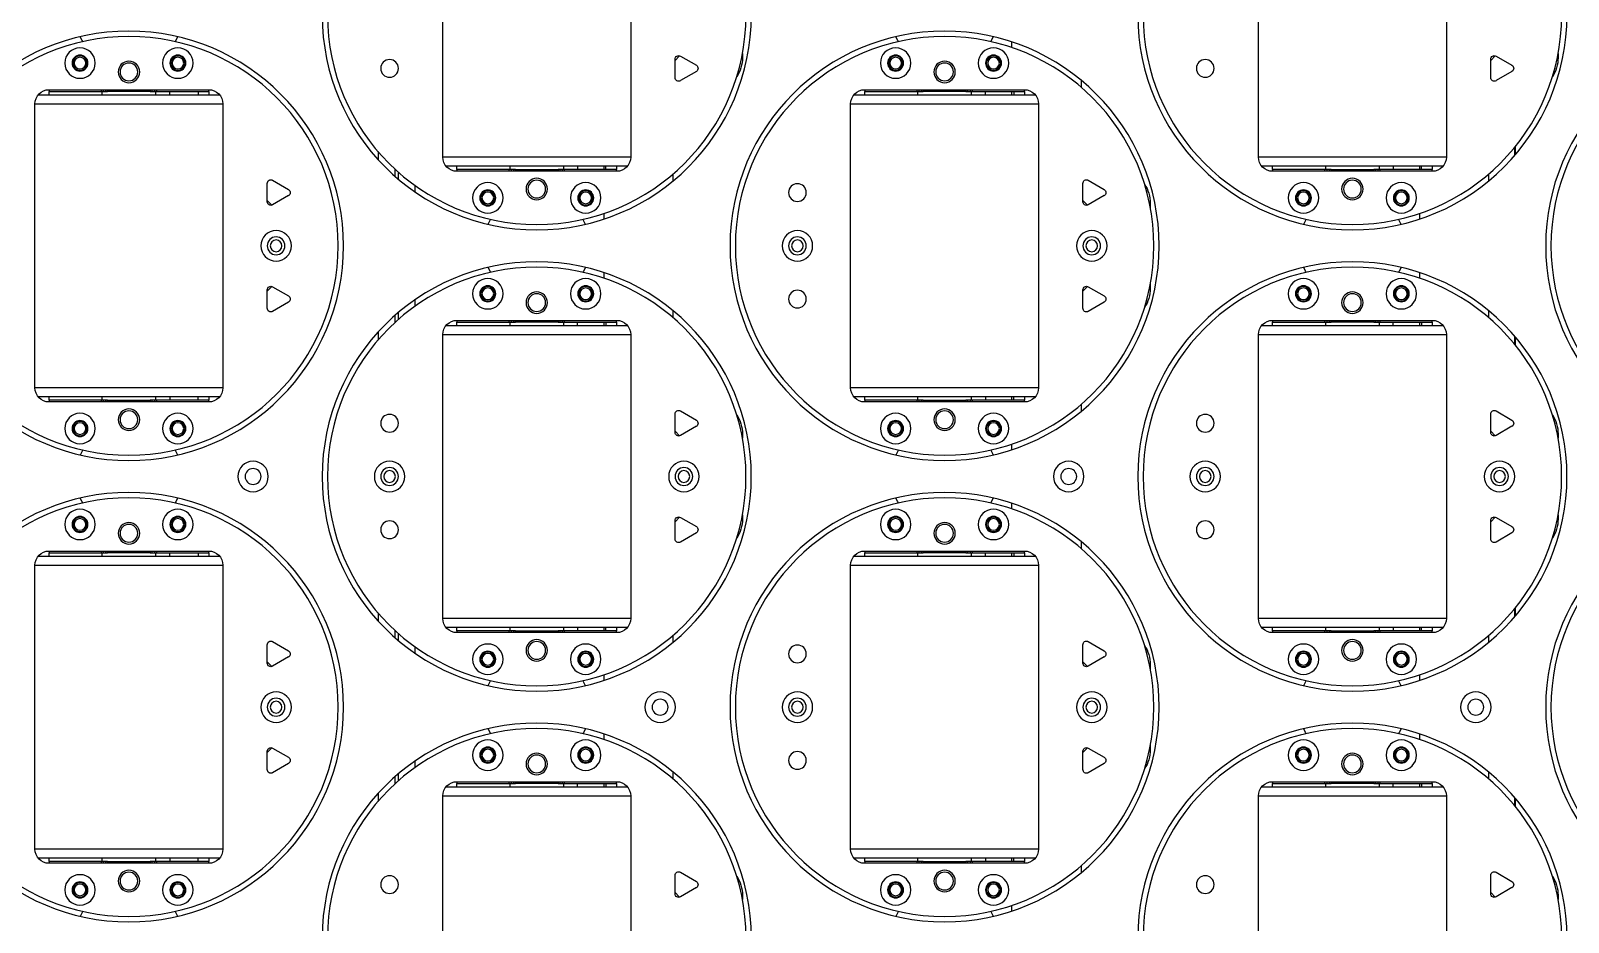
# Model space of a CAD drawing. Header units: millimetres. Extents: x 845401 to 948039, y 511594 to 550263.
# Drawn here: x 927704.9 to 928138.5, y 531686.1 to 531937.3 of the extents above; entities that cross this region are included whole.
import ezdxf

# ---------------------------------------------------------------- set-up
doc = ezdxf.new("R2010")
doc.units = ezdxf.units.MM
doc.layers.add('00', color=7, linetype='Continuous')
doc.layers.add('A-剖-0.10mm.......SECT-L01', color=255, linetype='Continuous', lineweight=18)

# ---------------------------------------------------------------- blocks, each defined once
blk = doc.blocks.new('1260包胶摆轮')
at = {"color": 7, "linetype": 'Continuous', "lineweight": 25}
for p, q in [((4842467.88, 878816.8), (4842467.88, 878736.8)), ((4842520.88, 878736.8), (4842520.88, 878816.8)), ((4842697.88, 878816.8), (4842697.88, 878736.8)), ((4842750.88, 878736.8), (4842750.88, 878816.8)), ((4842628.38, 878769.24), (4842628.38, 878767.66)), ((4842533.38, 878764.05), (4842534.64, 878765.36)), ((4842533.38, 878764.4), (4842533.38, 878759.2)), ((4842539.38, 878762.66), (4842534.88, 878765.26)), ((4842552.38, 878764.8), (4842552.38, 878765.96)), ((4842763.38, 878764.05), (4842764.64, 878765.36)), ((4842763.38, 878764.4), (4842763.38, 878759.2)), ((4842769.38, 878762.66), (4842764.88, 878765.26)), ((4842782.38, 878764.8), (4842782.38, 878765.96)), ((4842534.88, 878758.33), (4842539.38, 878760.93)), ((4842647.88, 878756.51), (4842647.88, 878758.47)), ((4842764.88, 878758.33), (4842769.38, 878760.93)), ((4842353.76, 878754.3), (4842405.01, 878754.3)), ((4842401.88, 878755.8), (4842356.88, 878755.8)), ((4842356.88, 878755.3), (4842356.88, 878755.8)), ((4842371.63, 878755.3), (4842356.88, 878755.3)), ((4842356.88, 878755.3), (4842356.88, 878754.3)), ((4842371.63, 878755.8), (4842371.63, 878755.3)), ((4842372.22, 878755.3), (4842371.63, 878755.3)), ((4842371.88, 878755.3), (4842371.88, 878754.3)), ((4842372.8, 878755.3), (4842372.22, 878755.3)), ((4842373.38, 878755.3), (4842372.8, 878755.3)), ((4842373.38, 878755.8), (4842373.38, 878755.3)), ((4842373.38, 878755.3), (4842385.38, 878755.3)), ((4842385.38, 878755.3), (4842385.38, 878755.8)), ((4842385.97, 878755.3), (4842385.38, 878755.3)), ((4842386.55, 878755.3), (4842385.97, 878755.3)), ((4842387.13, 878755.3), (4842386.55, 878755.3)), ((4842386.88, 878754.3), (4842386.88, 878755.3)), ((4842387.13, 878755.3), (4842387.13, 878755.8)), ((4842401.88, 878755.3), (4842387.13, 878755.3)), ((4842390.88, 878754.3), (4842390.88, 878755.3)), ((4842398.88, 878755.3), (4842398.88, 878754.3)), ((4842401.88, 878755.8), (4842401.88, 878755.3)), ((4842401.88, 878754.3), (4842401.88, 878755.3)), ((4842583.76, 878754.3), (4842635.01, 878754.3)), ((4842631.88, 878755.8), (4842586.88, 878755.8)), ((4842586.88, 878755.3), (4842586.88, 878755.8)), ((4842601.63, 878755.3), (4842586.88, 878755.3)), ((4842586.88, 878755.3), (4842586.88, 878754.3)), ((4842601.63, 878755.8), (4842601.63, 878755.3)), ((4842602.22, 878755.3), (4842601.63, 878755.3)), ((4842601.88, 878755.3), (4842601.88, 878754.3)), ((4842602.8, 878755.3), (4842602.22, 878755.3)), ((4842603.38, 878755.3), (4842602.8, 878755.3)), ((4842603.38, 878755.8), (4842603.38, 878755.3)), ((4842603.38, 878755.3), (4842615.38, 878755.3)), ((4842615.38, 878755.3), (4842615.38, 878755.8)), ((4842615.97, 878755.3), (4842615.38, 878755.3)), ((4842616.55, 878755.3), (4842615.97, 878755.3)), ((4842617.13, 878755.3), (4842616.55, 878755.3)), ((4842616.88, 878754.3), (4842616.88, 878755.3)), ((4842617.13, 878755.3), (4842617.13, 878755.8)), ((4842631.88, 878755.3), (4842617.13, 878755.3)), ((4842620.88, 878754.3), (4842620.88, 878755.3)), ((4842628.38, 878755.3), (4842628.38, 878754.3)), ((4842628.88, 878755.3), (4842628.88, 878754.3)), ((4842631.88, 878755.8), (4842631.88, 878755.3)), ((4842631.88, 878754.3), (4842631.88, 878755.3)), ((4842352.88, 878751.8), (4842352.88, 878671.8)), ((4842405.88, 878671.8), (4842405.88, 878751.8)), ((4842582.88, 878751.8), (4842582.88, 878671.8)), ((4842635.88, 878671.8), (4842635.88, 878751.8)), ((4842770.38, 878739.85), (4842770.38, 878737.5)), ((4842454.38, 878731.41), (4842454.38, 878733.43)), ((4842455.38, 878732.53), (4842455.38, 878730.55)), ((4842520.01, 878734.3), (4842468.76, 878734.3)), ((4842471.88, 878734.3), (4842471.88, 878733.3)), ((4842471.88, 878732.8), (4842471.88, 878733.3)), ((4842471.88, 878733.3), (4842486.63, 878733.3)), ((4842471.88, 878732.8), (4842516.88, 878732.8)), ((4842486.63, 878733.3), (4842486.63, 878732.8)), ((4842486.63, 878733.3), (4842487.22, 878733.3)), ((4842486.88, 878734.3), (4842486.88, 878733.3)), ((4842487.22, 878733.3), (4842487.8, 878733.3)), ((4842487.8, 878733.3), (4842488.38, 878733.3)), ((4842500.38, 878733.3), (4842488.38, 878733.3)), ((4842488.38, 878733.3), (4842488.38, 878732.8)), ((4842500.38, 878732.8), (4842500.38, 878733.3)), ((4842500.38, 878733.3), (4842500.97, 878733.3)), ((4842500.97, 878733.3), (4842501.55, 878733.3)), ((4842501.55, 878733.3), (4842502.13, 878733.3)), ((4842501.88, 878733.3), (4842501.88, 878734.3)), ((4842502.13, 878732.8), (4842502.13, 878733.3)), ((4842502.13, 878733.3), (4842516.88, 878733.3)), ((4842505.88, 878734.3), (4842505.88, 878733.3)), ((4842513.38, 878734.3), (4842513.38, 878733.3)), ((4842513.88, 878733.3), (4842513.88, 878734.3)), ((4842516.88, 878733.3), (4842516.88, 878734.3)), ((4842516.88, 878733.3), (4842516.88, 878732.8)), ((4842532.88, 878732.09), (4842532.88, 878730.13)), ((4842750.01, 878734.3), (4842698.76, 878734.3)), ((4842701.88, 878734.3), (4842701.88, 878733.3)), ((4842701.88, 878733.3), (4842716.63, 878733.3)), ((4842701.88, 878732.8), (4842701.88, 878733.3)), ((4842701.88, 878732.8), (4842746.88, 878732.8)), ((4842716.63, 878733.3), (4842716.63, 878732.8)), ((4842716.63, 878733.3), (4842717.22, 878733.3)), ((4842716.88, 878734.3), (4842716.88, 878733.3)), ((4842717.22, 878733.3), (4842717.8, 878733.3)), ((4842717.8, 878733.3), (4842718.38, 878733.3)), ((4842730.38, 878733.3), (4842718.38, 878733.3)), ((4842718.38, 878733.3), (4842718.38, 878732.8)), ((4842730.38, 878732.8), (4842730.38, 878733.3)), ((4842730.38, 878733.3), (4842730.97, 878733.3)), ((4842730.97, 878733.3), (4842731.55, 878733.3)), ((4842731.55, 878733.3), (4842732.13, 878733.3)), ((4842731.88, 878733.3), (4842731.88, 878734.3)), ((4842732.13, 878732.8), (4842732.13, 878733.3)), ((4842732.13, 878733.3), (4842746.88, 878733.3)), ((4842735.88, 878734.3), (4842735.88, 878733.3)), ((4842743.38, 878734.3), (4842743.38, 878733.3)), ((4842743.88, 878733.3), (4842743.88, 878734.3)), ((4842746.88, 878733.3), (4842746.88, 878734.3)), ((4842746.88, 878733.3), (4842746.88, 878732.8)), ((4842762.88, 878732.09), (4842762.88, 878730.13)), ((4842418.38, 878729.4), (4842418.38, 878724.2)), ((4842424.38, 878727.66), (4842419.88, 878730.26)), ((4842648.38, 878729.4), (4842648.38, 878724.2)), ((4842654.38, 878727.66), (4842649.88, 878730.26)), ((4842419.64, 878723.23), (4842418.38, 878724.54)), ((4842419.88, 878723.33), (4842424.38, 878725.93)), ((4842649.64, 878723.23), (4842648.38, 878724.54)), ((4842649.88, 878723.33), (4842654.38, 878725.93)), ((4842667.38, 878722.63), (4842667.38, 878723.8)), ((4842513.38, 878720.94), (4842513.38, 878719.36)), ((4842743.38, 878720.94), (4842743.38, 878719.36)), ((4842513.38, 878704.24), (4842513.38, 878702.66)), ((4842743.38, 878704.24), (4842743.38, 878702.66)), ((4842418.38, 878699.05), (4842419.64, 878700.36)), ((4842418.38, 878699.4), (4842418.38, 878694.2)), ((4842424.38, 878697.66), (4842419.88, 878700.26)), ((4842648.38, 878699.05), (4842649.64, 878700.36)), ((4842648.38, 878699.4), (4842648.38, 878694.2)), ((4842654.38, 878697.66), (4842649.88, 878700.26)), ((4842667.38, 878699.8), (4842667.38, 878700.96)), ((4842419.88, 878693.33), (4842424.38, 878695.93)), ((4842455.38, 878693.05), (4842455.38, 878691.07)), ((4842532.88, 878693.47), (4842532.88, 878691.51)), ((4842649.88, 878693.33), (4842654.38, 878695.93)), ((4842762.88, 878693.47), (4842762.88, 878691.51)), ((4842454.38, 878690.17), (4842454.38, 878692.19)), ((4842468.76, 878689.3), (4842520.01, 878689.3)), ((4842516.88, 878690.8), (4842471.88, 878690.8)), ((4842471.88, 878690.3), (4842471.88, 878690.8)), ((4842486.63, 878690.3), (4842471.88, 878690.3)), ((4842471.88, 878690.3), (4842471.88, 878689.3)), ((4842486.63, 878690.8), (4842486.63, 878690.3)), ((4842487.22, 878690.3), (4842486.63, 878690.3)), ((4842486.88, 878690.3), (4842486.88, 878689.3)), ((4842487.8, 878690.3), (4842487.22, 878690.3)), ((4842488.38, 878690.3), (4842487.8, 878690.3)), ((4842488.38, 878690.8), (4842488.38, 878690.3)), ((4842488.38, 878690.3), (4842500.38, 878690.3)), ((4842500.38, 878690.3), (4842500.38, 878690.8)), ((4842500.97, 878690.3), (4842500.38, 878690.3)), ((4842501.55, 878690.3), (4842500.97, 878690.3)), ((4842502.13, 878690.3), (4842501.55, 878690.3)), ((4842501.88, 878689.3), (4842501.88, 878690.3)), ((4842502.13, 878690.3), (4842502.13, 878690.8)), ((4842516.88, 878690.3), (4842502.13, 878690.3)), ((4842505.88, 878689.3), (4842505.88, 878690.3)), ((4842513.38, 878690.3), (4842513.38, 878689.3)), ((4842513.88, 878690.3), (4842513.88, 878689.3)), ((4842516.88, 878690.8), (4842516.88, 878690.3)), ((4842516.88, 878689.3), (4842516.88, 878690.3)), ((4842698.76, 878689.3), (4842750.01, 878689.3)), ((4842746.88, 878690.8), (4842701.88, 878690.8)), ((4842701.88, 878690.3), (4842701.88, 878690.8)), ((4842716.63, 878690.3), (4842701.88, 878690.3)), ((4842701.88, 878690.3), (4842701.88, 878689.3)), ((4842716.63, 878690.8), (4842716.63, 878690.3)), ((4842717.22, 878690.3), (4842716.63, 878690.3)), ((4842716.88, 878690.3), (4842716.88, 878689.3)), ((4842717.8, 878690.3), (4842717.22, 878690.3)), ((4842718.38, 878690.3), (4842717.8, 878690.3)), ((4842718.38, 878690.8), (4842718.38, 878690.3)), ((4842718.38, 878690.3), (4842730.38, 878690.3)), ((4842730.38, 878690.3), (4842730.38, 878690.8)), ((4842730.97, 878690.3), (4842730.38, 878690.3)), ((4842731.55, 878690.3), (4842730.97, 878690.3)), ((4842732.13, 878690.3), (4842731.55, 878690.3)), ((4842731.88, 878689.3), (4842731.88, 878690.3)), ((4842732.13, 878690.3), (4842732.13, 878690.8)), ((4842746.88, 878690.3), (4842732.13, 878690.3)), ((4842735.88, 878689.3), (4842735.88, 878690.3)), ((4842743.38, 878690.3), (4842743.38, 878689.3)), ((4842743.88, 878690.3), (4842743.88, 878689.3)), ((4842746.88, 878690.8), (4842746.88, 878690.3)), ((4842746.88, 878689.3), (4842746.88, 878690.3)), ((4842467.88, 878686.8), (4842467.88, 878606.8)), ((4842520.88, 878606.8), (4842520.88, 878686.8)), ((4842697.88, 878686.8), (4842697.88, 878606.8)), ((4842750.88, 878606.8), (4842750.88, 878686.8)), ((4842770.38, 878686.1), (4842770.38, 878683.74)), ((4842405.01, 878669.3), (4842353.76, 878669.3)), ((4842356.88, 878669.3), (4842356.88, 878668.3)), ((4842356.88, 878668.3), (4842371.63, 878668.3)), ((4842356.88, 878667.8), (4842356.88, 878668.3)), ((4842356.88, 878667.8), (4842401.88, 878667.8)), ((4842371.63, 878668.3), (4842371.63, 878667.8)), ((4842371.63, 878668.3), (4842372.22, 878668.3)), ((4842371.88, 878669.3), (4842371.88, 878668.3)), ((4842372.22, 878668.3), (4842372.8, 878668.3)), ((4842372.8, 878668.3), (4842373.38, 878668.3)), ((4842385.38, 878668.3), (4842373.38, 878668.3)), ((4842373.38, 878668.3), (4842373.38, 878667.8)), ((4842385.38, 878667.8), (4842385.38, 878668.3)), ((4842385.38, 878668.3), (4842385.97, 878668.3)), ((4842385.97, 878668.3), (4842386.55, 878668.3)), ((4842386.55, 878668.3), (4842387.13, 878668.3)), ((4842386.88, 878668.3), (4842386.88, 878669.3)), ((4842387.13, 878668.3), (4842401.88, 878668.3)), ((4842387.13, 878667.8), (4842387.13, 878668.3)), ((4842390.88, 878669.3), (4842390.88, 878668.3)), ((4842398.88, 878668.3), (4842398.88, 878669.3)), ((4842401.88, 878668.3), (4842401.88, 878669.3)), ((4842401.88, 878668.3), (4842401.88, 878667.8)), ((4842635.01, 878669.3), (4842583.76, 878669.3)), ((4842586.88, 878669.3), (4842586.88, 878668.3)), ((4842586.88, 878668.3), (4842601.63, 878668.3)), ((4842586.88, 878667.8), (4842586.88, 878668.3)), ((4842586.88, 878667.8), (4842631.88, 878667.8)), ((4842601.63, 878668.3), (4842601.63, 878667.8)), ((4842601.63, 878668.3), (4842602.22, 878668.3)), ((4842601.88, 878669.3), (4842601.88, 878668.3)), ((4842602.22, 878668.3), (4842602.8, 878668.3)), ((4842602.8, 878668.3), (4842603.38, 878668.3)), ((4842615.38, 878668.3), (4842603.38, 878668.3)), ((4842603.38, 878668.3), (4842603.38, 878667.8)), ((4842615.38, 878667.8), (4842615.38, 878668.3)), ((4842615.38, 878668.3), (4842615.97, 878668.3)), ((4842615.97, 878668.3), (4842616.55, 878668.3)), ((4842616.55, 878668.3), (4842617.13, 878668.3)), ((4842616.88, 878668.3), (4842616.88, 878669.3)), ((4842617.13, 878668.3), (4842631.88, 878668.3)), ((4842617.13, 878667.8), (4842617.13, 878668.3)), ((4842620.88, 878669.3), (4842620.88, 878668.3)), ((4842628.38, 878669.3), (4842628.38, 878668.3)), ((4842628.88, 878668.3), (4842628.88, 878669.3)), ((4842631.88, 878668.3), (4842631.88, 878669.3)), ((4842631.88, 878668.3), (4842631.88, 878667.8)), ((4842647.88, 878665.13), (4842647.88, 878667.09)), ((4842533.38, 878664.4), (4842533.38, 878659.2)), ((4842539.38, 878662.66), (4842534.88, 878665.26)), ((4842763.38, 878664.4), (4842763.38, 878659.2)), ((4842769.38, 878662.66), (4842764.88, 878665.26)), ((4842534.64, 878658.23), (4842533.38, 878659.54)), ((4842534.88, 878658.33), (4842539.38, 878660.93)), ((4842552.38, 878657.63), (4842552.38, 878658.8)), ((4842764.64, 878658.23), (4842763.38, 878659.54)), ((4842764.88, 878658.33), (4842769.38, 878660.93)), ((4842782.38, 878657.63), (4842782.38, 878658.8)), ((4842628.38, 878655.94), (4842628.38, 878654.36)), ((4842628.38, 878639.24), (4842628.38, 878637.66)), ((4842533.38, 878634.05), (4842534.64, 878635.36)), ((4842533.38, 878634.4), (4842533.38, 878629.2)), ((4842539.38, 878632.66), (4842534.88, 878635.26)), ((4842552.38, 878634.8), (4842552.38, 878635.96)), ((4842763.38, 878634.05), (4842764.64, 878635.36)), ((4842763.38, 878634.4), (4842763.38, 878629.2)), ((4842769.38, 878632.66), (4842764.88, 878635.26)), ((4842782.38, 878634.8), (4842782.38, 878635.96)), ((4842534.88, 878628.33), (4842539.38, 878630.93)), ((4842647.88, 878626.51), (4842647.88, 878628.47)), ((4842764.88, 878628.33), (4842769.38, 878630.93)), ((4842353.76, 878624.3), (4842405.01, 878624.3)), ((4842401.88, 878625.8), (4842356.88, 878625.8)), ((4842356.88, 878625.3), (4842356.88, 878625.8)), ((4842371.63, 878625.3), (4842356.88, 878625.3)), ((4842356.88, 878625.3), (4842356.88, 878624.3)), ((4842371.63, 878625.8), (4842371.63, 878625.3)), ((4842372.22, 878625.3), (4842371.63, 878625.3)), ((4842371.88, 878625.3), (4842371.88, 878624.3)), ((4842372.8, 878625.3), (4842372.22, 878625.3)), ((4842373.38, 878625.3), (4842372.8, 878625.3)), ((4842373.38, 878625.8), (4842373.38, 878625.3)), ((4842373.38, 878625.3), (4842385.38, 878625.3)), ((4842385.38, 878625.3), (4842385.38, 878625.8)), ((4842385.97, 878625.3), (4842385.38, 878625.3)), ((4842386.55, 878625.3), (4842385.97, 878625.3)), ((4842387.13, 878625.3), (4842386.55, 878625.3)), ((4842386.88, 878624.3), (4842386.88, 878625.3)), ((4842387.13, 878625.3), (4842387.13, 878625.8)), ((4842401.88, 878625.3), (4842387.13, 878625.3)), ((4842390.88, 878624.3), (4842390.88, 878625.3)), ((4842398.88, 878625.3), (4842398.88, 878624.3)), ((4842401.88, 878625.8), (4842401.88, 878625.3)), ((4842401.88, 878624.3), (4842401.88, 878625.3)), ((4842583.76, 878624.3), (4842635.01, 878624.3)), ((4842631.88, 878625.8), (4842586.88, 878625.8)), ((4842586.88, 878625.3), (4842586.88, 878625.8)), ((4842601.63, 878625.3), (4842586.88, 878625.3)), ((4842586.88, 878625.3), (4842586.88, 878624.3)), ((4842601.63, 878625.8), (4842601.63, 878625.3)), ((4842602.22, 878625.3), (4842601.63, 878625.3)), ((4842601.88, 878625.3), (4842601.88, 878624.3)), ((4842602.8, 878625.3), (4842602.22, 878625.3)), ((4842603.38, 878625.3), (4842602.8, 878625.3)), ((4842603.38, 878625.8), (4842603.38, 878625.3)), ((4842603.38, 878625.3), (4842615.38, 878625.3)), ((4842615.38, 878625.3), (4842615.38, 878625.8)), ((4842615.97, 878625.3), (4842615.38, 878625.3)), ((4842616.55, 878625.3), (4842615.97, 878625.3)), ((4842617.13, 878625.3), (4842616.55, 878625.3)), ((4842616.88, 878624.3), (4842616.88, 878625.3)), ((4842617.13, 878625.3), (4842617.13, 878625.8)), ((4842631.88, 878625.3), (4842617.13, 878625.3)), ((4842620.88, 878624.3), (4842620.88, 878625.3)), ((4842628.38, 878625.3), (4842628.38, 878624.3)), ((4842628.88, 878625.3), (4842628.88, 878624.3)), ((4842631.88, 878625.8), (4842631.88, 878625.3)), ((4842631.88, 878624.3), (4842631.88, 878625.3)), ((4842352.88, 878621.8), (4842352.88, 878541.8)), ((4842405.88, 878541.8), (4842405.88, 878621.8)), ((4842582.88, 878621.8), (4842582.88, 878541.8)), ((4842635.88, 878541.8), (4842635.88, 878621.8)), ((4842770.38, 878609.85), (4842770.38, 878607.5)), ((4842454.38, 878601.41), (4842454.38, 878603.43)), ((4842455.38, 878602.53), (4842455.38, 878600.55)), ((4842520.01, 878604.3), (4842468.76, 878604.3)), ((4842471.88, 878604.3), (4842471.88, 878603.3)), ((4842471.88, 878603.3), (4842486.63, 878603.3)), ((4842471.88, 878602.8), (4842471.88, 878603.3)), ((4842471.88, 878602.8), (4842516.88, 878602.8)), ((4842486.63, 878603.3), (4842486.63, 878602.8)), ((4842486.63, 878603.3), (4842487.22, 878603.3)), ((4842486.88, 878604.3), (4842486.88, 878603.3)), ((4842487.22, 878603.3), (4842487.8, 878603.3)), ((4842487.8, 878603.3), (4842488.38, 878603.3)), ((4842500.38, 878603.3), (4842488.38, 878603.3)), ((4842488.38, 878603.3), (4842488.38, 878602.8)), ((4842500.38, 878602.8), (4842500.38, 878603.3)), ((4842500.38, 878603.3), (4842500.97, 878603.3)), ((4842500.97, 878603.3), (4842501.55, 878603.3)), ((4842501.55, 878603.3), (4842502.13, 878603.3)), ((4842501.88, 878603.3), (4842501.88, 878604.3)), ((4842502.13, 878603.3), (4842516.88, 878603.3)), ((4842502.13, 878602.8), (4842502.13, 878603.3)), ((4842505.88, 878604.3), (4842505.88, 878603.3)), ((4842513.38, 878604.3), (4842513.38, 878603.3)), ((4842513.88, 878603.3), (4842513.88, 878604.3)), ((4842516.88, 878603.3), (4842516.88, 878604.3)), ((4842516.88, 878603.3), (4842516.88, 878602.8)), ((4842532.88, 878602.09), (4842532.88, 878600.13)), ((4842750.01, 878604.3), (4842698.76, 878604.3)), ((4842701.88, 878604.3), (4842701.88, 878603.3)), ((4842701.88, 878602.8), (4842701.88, 878603.3)), ((4842701.88, 878603.3), (4842716.63, 878603.3)), ((4842701.88, 878602.8), (4842746.88, 878602.8)), ((4842716.63, 878603.3), (4842716.63, 878602.8)), ((4842716.63, 878603.3), (4842717.22, 878603.3)), ((4842716.88, 878604.3), (4842716.88, 878603.3)), ((4842717.22, 878603.3), (4842717.8, 878603.3)), ((4842717.8, 878603.3), (4842718.38, 878603.3)), ((4842730.38, 878603.3), (4842718.38, 878603.3)), ((4842718.38, 878603.3), (4842718.38, 878602.8)), ((4842730.38, 878602.8), (4842730.38, 878603.3)), ((4842730.38, 878603.3), (4842730.97, 878603.3)), ((4842730.97, 878603.3), (4842731.55, 878603.3)), ((4842731.55, 878603.3), (4842732.13, 878603.3)), ((4842731.88, 878603.3), (4842731.88, 878604.3)), ((4842732.13, 878602.8), (4842732.13, 878603.3)), ((4842732.13, 878603.3), (4842746.88, 878603.3)), ((4842735.88, 878604.3), (4842735.88, 878603.3)), ((4842743.38, 878604.3), (4842743.38, 878603.3)), ((4842743.88, 878603.3), (4842743.88, 878604.3)), ((4842746.88, 878603.3), (4842746.88, 878604.3)), ((4842746.88, 878603.3), (4842746.88, 878602.8)), ((4842762.88, 878602.09), (4842762.88, 878600.13)), ((4842418.38, 878599.4), (4842418.38, 878594.2)), ((4842424.38, 878597.66), (4842419.88, 878600.26)), ((4842648.38, 878599.4), (4842648.38, 878594.2)), ((4842654.38, 878597.66), (4842649.88, 878600.26)), ((4842419.64, 878593.23), (4842418.38, 878594.54)), ((4842419.88, 878593.33), (4842424.38, 878595.93)), ((4842649.64, 878593.23), (4842648.38, 878594.54)), ((4842649.88, 878593.33), (4842654.38, 878595.93)), ((4842667.38, 878592.63), (4842667.38, 878593.8)), ((4842513.38, 878590.94), (4842513.38, 878589.36)), ((4842743.38, 878590.94), (4842743.38, 878589.36)), ((4842513.38, 878574.24), (4842513.38, 878572.66)), ((4842743.38, 878574.24), (4842743.38, 878572.66)), ((4842418.38, 878569.05), (4842419.64, 878570.36)), ((4842418.38, 878569.4), (4842418.38, 878564.2)), ((4842424.38, 878567.66), (4842419.88, 878570.26)), ((4842648.38, 878569.05), (4842649.64, 878570.36)), ((4842648.38, 878569.4), (4842648.38, 878564.2)), ((4842654.38, 878567.66), (4842649.88, 878570.26)), ((4842667.38, 878569.8), (4842667.38, 878570.96)), ((4842419.88, 878563.33), (4842424.38, 878565.93)), ((4842455.38, 878563.05), (4842455.38, 878561.07)), ((4842532.88, 878563.47), (4842532.88, 878561.51)), ((4842649.88, 878563.33), (4842654.38, 878565.93)), ((4842762.88, 878563.47), (4842762.88, 878561.51)), ((4842454.38, 878560.17), (4842454.38, 878562.19)), ((4842468.76, 878559.3), (4842520.01, 878559.3)), ((4842516.88, 878560.8), (4842471.88, 878560.8)), ((4842471.88, 878560.3), (4842471.88, 878560.8)), ((4842486.63, 878560.3), (4842471.88, 878560.3)), ((4842471.88, 878560.3), (4842471.88, 878559.3)), ((4842486.63, 878560.8), (4842486.63, 878560.3)), ((4842487.22, 878560.3), (4842486.63, 878560.3)), ((4842486.88, 878560.3), (4842486.88, 878559.3)), ((4842487.8, 878560.3), (4842487.22, 878560.3)), ((4842488.38, 878560.3), (4842487.8, 878560.3)), ((4842488.38, 878560.8), (4842488.38, 878560.3)), ((4842488.38, 878560.3), (4842500.38, 878560.3)), ((4842500.38, 878560.3), (4842500.38, 878560.8)), ((4842500.97, 878560.3), (4842500.38, 878560.3)), ((4842501.55, 878560.3), (4842500.97, 878560.3)), ((4842502.13, 878560.3), (4842501.55, 878560.3)), ((4842501.88, 878559.3), (4842501.88, 878560.3)), ((4842502.13, 878560.3), (4842502.13, 878560.8)), ((4842516.88, 878560.3), (4842502.13, 878560.3)), ((4842505.88, 878559.3), (4842505.88, 878560.3)), ((4842513.38, 878560.3), (4842513.38, 878559.3)), ((4842513.88, 878560.3), (4842513.88, 878559.3)), ((4842516.88, 878560.8), (4842516.88, 878560.3)), ((4842516.88, 878559.3), (4842516.88, 878560.3)), ((4842698.76, 878559.3), (4842750.01, 878559.3)), ((4842746.88, 878560.8), (4842701.88, 878560.8)), ((4842701.88, 878560.3), (4842701.88, 878560.8)), ((4842716.63, 878560.3), (4842701.88, 878560.3)), ((4842701.88, 878560.3), (4842701.88, 878559.3)), ((4842716.63, 878560.8), (4842716.63, 878560.3)), ((4842717.22, 878560.3), (4842716.63, 878560.3)), ((4842716.88, 878560.3), (4842716.88, 878559.3)), ((4842717.8, 878560.3), (4842717.22, 878560.3)), ((4842718.38, 878560.3), (4842717.8, 878560.3)), ((4842718.38, 878560.8), (4842718.38, 878560.3)), ((4842718.38, 878560.3), (4842730.38, 878560.3)), ((4842730.38, 878560.3), (4842730.38, 878560.8)), ((4842730.97, 878560.3), (4842730.38, 878560.3)), ((4842731.55, 878560.3), (4842730.97, 878560.3)), ((4842732.13, 878560.3), (4842731.55, 878560.3)), ((4842731.88, 878559.3), (4842731.88, 878560.3)), ((4842732.13, 878560.3), (4842732.13, 878560.8)), ((4842746.88, 878560.3), (4842732.13, 878560.3)), ((4842735.88, 878559.3), (4842735.88, 878560.3)), ((4842743.38, 878560.3), (4842743.38, 878559.3)), ((4842743.88, 878560.3), (4842743.88, 878559.3)), ((4842746.88, 878560.8), (4842746.88, 878560.3)), ((4842746.88, 878559.3), (4842746.88, 878560.3)), ((4842467.88, 878556.8), (4842467.88, 878476.8)), ((4842520.88, 878476.8), (4842520.88, 878556.8)), ((4842697.88, 878556.8), (4842697.88, 878476.8)), ((4842750.88, 878476.8), (4842750.88, 878556.8)), ((4842770.38, 878556.1), (4842770.38, 878553.74)), ((4842405.01, 878539.3), (4842353.76, 878539.3)), ((4842356.88, 878539.3), (4842356.88, 878538.3)), ((4842356.88, 878538.3), (4842371.63, 878538.3)), ((4842356.88, 878537.8), (4842356.88, 878538.3)), ((4842356.88, 878537.8), (4842401.88, 878537.8)), ((4842371.63, 878538.3), (4842371.63, 878537.8)), ((4842371.63, 878538.3), (4842372.22, 878538.3)), ((4842371.88, 878539.3), (4842371.88, 878538.3)), ((4842372.22, 878538.3), (4842372.8, 878538.3)), ((4842372.8, 878538.3), (4842373.38, 878538.3)), ((4842385.38, 878538.3), (4842373.38, 878538.3)), ((4842373.38, 878538.3), (4842373.38, 878537.8)), ((4842385.38, 878537.8), (4842385.38, 878538.3)), ((4842385.38, 878538.3), (4842385.97, 878538.3)), ((4842385.97, 878538.3), (4842386.55, 878538.3)), ((4842386.55, 878538.3), (4842387.13, 878538.3)), ((4842386.88, 878538.3), (4842386.88, 878539.3)), ((4842387.13, 878538.3), (4842401.88, 878538.3)), ((4842387.13, 878537.8), (4842387.13, 878538.3)), ((4842390.88, 878539.3), (4842390.88, 878538.3)), ((4842398.88, 878538.3), (4842398.88, 878539.3)), ((4842401.88, 878538.3), (4842401.88, 878539.3)), ((4842401.88, 878538.3), (4842401.88, 878537.8)), ((4842635.01, 878539.3), (4842583.76, 878539.3)), ((4842586.88, 878539.3), (4842586.88, 878538.3)), ((4842586.88, 878537.8), (4842586.88, 878538.3)), ((4842586.88, 878538.3), (4842601.63, 878538.3)), ((4842586.88, 878537.8), (4842631.88, 878537.8)), ((4842601.63, 878538.3), (4842601.63, 878537.8)), ((4842601.63, 878538.3), (4842602.22, 878538.3)), ((4842601.88, 878539.3), (4842601.88, 878538.3)), ((4842602.22, 878538.3), (4842602.8, 878538.3)), ((4842602.8, 878538.3), (4842603.38, 878538.3)), ((4842615.38, 878538.3), (4842603.38, 878538.3)), ((4842603.38, 878538.3), (4842603.38, 878537.8)), ((4842615.38, 878537.8), (4842615.38, 878538.3)), ((4842615.38, 878538.3), (4842615.97, 878538.3)), ((4842615.97, 878538.3), (4842616.55, 878538.3)), ((4842616.55, 878538.3), (4842617.13, 878538.3)), ((4842616.88, 878538.3), (4842616.88, 878539.3)), ((4842617.13, 878537.8), (4842617.13, 878538.3)), ((4842617.13, 878538.3), (4842631.88, 878538.3)), ((4842620.88, 878539.3), (4842620.88, 878538.3)), ((4842628.38, 878539.3), (4842628.38, 878538.3)), ((4842628.88, 878538.3), (4842628.88, 878539.3)), ((4842631.88, 878538.3), (4842631.88, 878539.3)), ((4842631.88, 878538.3), (4842631.88, 878537.8)), ((4842647.88, 878535.13), (4842647.88, 878537.09)), ((4842533.38, 878534.4), (4842533.38, 878529.2)), ((4842539.38, 878532.66), (4842534.88, 878535.26)), ((4842763.38, 878534.4), (4842763.38, 878529.2)), ((4842769.38, 878532.66), (4842764.88, 878535.26)), ((4842534.64, 878528.23), (4842533.38, 878529.54)), ((4842534.88, 878528.33), (4842539.38, 878530.93)), ((4842552.38, 878527.63), (4842552.38, 878528.8)), ((4842764.64, 878528.23), (4842763.38, 878529.54)), ((4842764.88, 878528.33), (4842769.38, 878530.93)), ((4842782.38, 878527.63), (4842782.38, 878528.8)), ((4842628.38, 878525.94), (4842628.38, 878524.36))]:
    blk.add_line(p, q, dxfattribs=at)
at = {"color": 8, "linetype": 'Continuous', "lineweight": 25}
for p, q in [((4842372.22, 878755.8), (4842372.22, 878755.3)), ((4842372.8, 878755.3), (4842372.8, 878755.8)), ((4842385.97, 878755.8), (4842385.97, 878755.3)), ((4842386.55, 878755.3), (4842386.55, 878755.8)), ((4842602.22, 878755.8), (4842602.22, 878755.3)), ((4842602.8, 878755.3), (4842602.8, 878755.8)), ((4842615.97, 878755.8), (4842615.97, 878755.3)), ((4842616.55, 878755.3), (4842616.55, 878755.8)), ((4842405.88, 878751.8), (4842352.88, 878751.8)), ((4842635.88, 878751.8), (4842582.88, 878751.8)), ((4842449.64, 878736.07), (4842449.64, 878738.34)), ((4842467.88, 878736.8), (4842520.88, 878736.8)), ((4842697.88, 878736.8), (4842750.88, 878736.8)), ((4842770.15, 878739.56), (4842770.15, 878737.23)), ((4842487.22, 878733.3), (4842487.22, 878732.8)), ((4842487.8, 878732.8), (4842487.8, 878733.3)), ((4842500.97, 878733.3), (4842500.97, 878732.8)), ((4842501.55, 878732.8), (4842501.55, 878733.3)), ((4842717.22, 878733.3), (4842717.22, 878732.8)), ((4842717.8, 878732.8), (4842717.8, 878733.3)), ((4842730.97, 878733.3), (4842730.97, 878732.8)), ((4842731.55, 878732.8), (4842731.55, 878733.3)), ((4842460.12, 878728.77), (4842460.12, 878726.94)), ((4842460.12, 878696.66), (4842460.12, 878694.83)), ((4842487.22, 878690.8), (4842487.22, 878690.3)), ((4842487.8, 878690.3), (4842487.8, 878690.8)), ((4842500.97, 878690.8), (4842500.97, 878690.3)), ((4842501.55, 878690.3), (4842501.55, 878690.8)), ((4842717.22, 878690.8), (4842717.22, 878690.3)), ((4842717.8, 878690.3), (4842717.8, 878690.8)), ((4842730.97, 878690.8), (4842730.97, 878690.3)), ((4842731.55, 878690.3), (4842731.55, 878690.8)), ((4842449.64, 878685.26), (4842449.64, 878687.52)), ((4842520.88, 878686.8), (4842467.88, 878686.8)), ((4842750.88, 878686.8), (4842697.88, 878686.8)), ((4842770.15, 878686.37), (4842770.15, 878684.03)), ((4842352.88, 878671.8), (4842405.88, 878671.8)), ((4842582.88, 878671.8), (4842635.88, 878671.8)), ((4842372.22, 878668.3), (4842372.22, 878667.8)), ((4842372.8, 878667.8), (4842372.8, 878668.3)), ((4842385.97, 878668.3), (4842385.97, 878667.8)), ((4842386.55, 878667.8), (4842386.55, 878668.3)), ((4842602.22, 878668.3), (4842602.22, 878667.8)), ((4842602.8, 878667.8), (4842602.8, 878668.3)), ((4842615.97, 878668.3), (4842615.97, 878667.8)), ((4842616.55, 878667.8), (4842616.55, 878668.3)), ((4842372.22, 878625.8), (4842372.22, 878625.3)), ((4842372.8, 878625.3), (4842372.8, 878625.8)), ((4842385.97, 878625.8), (4842385.97, 878625.3)), ((4842386.55, 878625.3), (4842386.55, 878625.8)), ((4842602.22, 878625.8), (4842602.22, 878625.3)), ((4842602.8, 878625.3), (4842602.8, 878625.8)), ((4842615.97, 878625.8), (4842615.97, 878625.3)), ((4842616.55, 878625.3), (4842616.55, 878625.8)), ((4842405.88, 878621.8), (4842352.88, 878621.8)), ((4842635.88, 878621.8), (4842582.88, 878621.8)), ((4842449.64, 878606.07), (4842449.64, 878608.34)), ((4842467.88, 878606.8), (4842520.88, 878606.8)), ((4842697.88, 878606.8), (4842750.88, 878606.8)), ((4842770.15, 878609.56), (4842770.15, 878607.23)), ((4842487.22, 878603.3), (4842487.22, 878602.8)), ((4842487.8, 878602.8), (4842487.8, 878603.3)), ((4842500.97, 878603.3), (4842500.97, 878602.8)), ((4842501.55, 878602.8), (4842501.55, 878603.3)), ((4842717.22, 878603.3), (4842717.22, 878602.8)), ((4842717.8, 878602.8), (4842717.8, 878603.3)), ((4842730.97, 878603.3), (4842730.97, 878602.8)), ((4842731.55, 878602.8), (4842731.55, 878603.3)), ((4842460.12, 878598.77), (4842460.12, 878596.94)), ((4842460.12, 878566.66), (4842460.12, 878564.83)), ((4842487.22, 878560.8), (4842487.22, 878560.3)), ((4842487.8, 878560.3), (4842487.8, 878560.8)), ((4842500.97, 878560.8), (4842500.97, 878560.3)), ((4842501.55, 878560.3), (4842501.55, 878560.8)), ((4842717.22, 878560.8), (4842717.22, 878560.3)), ((4842717.8, 878560.3), (4842717.8, 878560.8)), ((4842730.97, 878560.8), (4842730.97, 878560.3)), ((4842731.55, 878560.3), (4842731.55, 878560.8)), ((4842449.64, 878555.26), (4842449.64, 878557.52)), ((4842520.88, 878556.8), (4842467.88, 878556.8)), ((4842750.88, 878556.8), (4842697.88, 878556.8)), ((4842770.15, 878556.37), (4842770.15, 878554.03)), ((4842352.88, 878541.8), (4842405.88, 878541.8)), ((4842582.88, 878541.8), (4842635.88, 878541.8)), ((4842372.22, 878538.3), (4842372.22, 878537.8)), ((4842372.8, 878537.8), (4842372.8, 878538.3)), ((4842385.97, 878538.3), (4842385.97, 878537.8)), ((4842386.55, 878537.8), (4842386.55, 878538.3)), ((4842602.22, 878538.3), (4842602.22, 878537.8)), ((4842602.8, 878537.8), (4842602.8, 878538.3)), ((4842615.97, 878538.3), (4842615.97, 878537.8)), ((4842616.55, 878537.8), (4842616.55, 878538.3))]:
    blk.add_line(p, q, dxfattribs=at)
at = {"color": 7, "linetype": 'Continuous', "lineweight": 25, "flags": 128}
for points in [[(4842365.67, 878770.72), (4842365.69, 878770.66), (4842366.36, 878769.34)], [(4842392.4, 878769.34), (4842393.07, 878770.66), (4842393.1, 878770.72)], [(4842595.67, 878770.72), (4842595.69, 878770.66), (4842596.36, 878769.34)], [(4842622.4, 878769.34), (4842623.07, 878770.66), (4842623.1, 878770.72)], [(4842481.36, 878719.25), (4842481.2, 878718.96), (4842480.67, 878717.87)], [(4842508.1, 878717.87), (4842507.56, 878718.96), (4842507.4, 878719.25)], [(4842711.36, 878719.25), (4842711.2, 878718.96), (4842710.67, 878717.87)], [(4842738.1, 878717.87), (4842737.56, 878718.96), (4842737.4, 878719.25)], [(4842480.67, 878705.72), (4842480.69, 878705.66), (4842481.36, 878704.34)], [(4842507.4, 878704.34), (4842508.07, 878705.66), (4842508.1, 878705.72)], [(4842710.67, 878705.72), (4842710.69, 878705.66), (4842711.36, 878704.34)], [(4842737.4, 878704.34), (4842738.07, 878705.66), (4842738.1, 878705.72)], [(4842366.36, 878654.25), (4842366.2, 878653.96), (4842365.67, 878652.87)], [(4842393.1, 878652.87), (4842392.56, 878653.96), (4842392.4, 878654.25)], [(4842596.36, 878654.25), (4842596.2, 878653.96), (4842595.67, 878652.87)], [(4842623.1, 878652.87), (4842622.56, 878653.96), (4842622.4, 878654.25)], [(4842365.67, 878640.72), (4842365.69, 878640.66), (4842366.36, 878639.34)], [(4842392.4, 878639.34), (4842393.07, 878640.66), (4842393.1, 878640.72)], [(4842595.67, 878640.72), (4842595.69, 878640.66), (4842596.36, 878639.34)], [(4842622.4, 878639.34), (4842623.07, 878640.66), (4842623.1, 878640.72)], [(4842481.36, 878589.25), (4842481.2, 878588.96), (4842480.67, 878587.87)], [(4842508.1, 878587.87), (4842507.56, 878588.96), (4842507.4, 878589.25)], [(4842711.36, 878589.25), (4842711.2, 878588.96), (4842710.67, 878587.87)], [(4842738.1, 878587.87), (4842737.56, 878588.96), (4842737.4, 878589.25)], [(4842480.67, 878575.72), (4842480.69, 878575.66), (4842481.36, 878574.34)], [(4842507.4, 878574.34), (4842508.07, 878575.66), (4842508.1, 878575.72)], [(4842710.67, 878575.72), (4842710.69, 878575.66), (4842711.36, 878574.34)], [(4842737.4, 878574.34), (4842738.07, 878575.66), (4842738.1, 878575.72)], [(4842366.36, 878524.25), (4842366.2, 878523.96), (4842365.67, 878522.87)], [(4842393.1, 878522.87), (4842392.56, 878523.96), (4842392.4, 878524.25)], [(4842596.36, 878524.25), (4842596.2, 878523.96), (4842595.67, 878522.87)], [(4842623.1, 878522.87), (4842622.56, 878523.96), (4842622.4, 878524.25)]]:
    blk.add_lwpolyline(points, dxfattribs=at)
at = {"color": 7, "linetype": 'Continuous', "lineweight": 25}
for centre, radius in [((4842494.38, 878776.8), 60.5), ((4842724.38, 878776.8), 60.5), ((4842494.38, 878776.8), 59), ((4842724.38, 878776.8), 59), ((4842379.38, 878711.8), 60.5), ((4842609.38, 878711.8), 60.5), ((4842839.38, 878711.8), 60.5), ((4842379.38, 878711.8), 59), ((4842365.58, 878763.3), 4.3), ((4842393.18, 878763.3), 4.3), ((4842609.38, 878711.8), 59), ((4842595.58, 878763.3), 4.3), ((4842623.18, 878763.3), 4.3), ((4842839.38, 878711.8), 59), ((4842365.58, 878763.3), 2.25), ((4842365.58, 878763.3), 2.03), ((4842365.58, 878763.3), 1.65), ((4842379.38, 878760.8), 3.03), ((4842379.38, 878760.8), 2.5), ((4842393.18, 878763.3), 2.25), ((4842393.18, 878763.3), 2.03), ((4842393.18, 878763.3), 1.65), ((4842452.88, 878761.8), 2.5), ((4842595.58, 878763.3), 2.25), ((4842595.58, 878763.3), 2.03), ((4842595.58, 878763.3), 1.65), ((4842609.38, 878760.8), 3.03), ((4842609.38, 878760.8), 2.5), ((4842623.18, 878763.3), 2.25), ((4842623.18, 878763.3), 2.03), ((4842623.18, 878763.3), 1.65), ((4842682.88, 878761.8), 2.5), ((4842480.58, 878725.3), 4.3), ((4842494.38, 878727.8), 3.03), ((4842494.38, 878727.8), 2.5), ((4842508.18, 878725.3), 4.3), ((4842567.88, 878726.8), 2.5), ((4842710.58, 878725.3), 4.3), ((4842724.38, 878727.8), 3.03), ((4842724.38, 878727.8), 2.5), ((4842738.18, 878725.3), 4.3), ((4842480.58, 878725.3), 2.25), ((4842480.58, 878725.3), 2.03), ((4842480.58, 878725.3), 1.65), ((4842508.18, 878725.3), 2.25), ((4842508.18, 878725.3), 2.03), ((4842508.18, 878725.3), 1.65), ((4842710.58, 878725.3), 2.25), ((4842710.58, 878725.3), 2.03), ((4842710.58, 878725.3), 1.65), ((4842738.18, 878725.3), 2.25), ((4842738.18, 878725.3), 2.03), ((4842738.18, 878725.3), 1.65), ((4842420.88, 878711.8), 4.3), ((4842529.17, 878711.8), 4.3), ((4842567.88, 878711.8), 4.3), ((4842650.88, 878711.8), 4.3), ((4842759.17, 878711.8), 4.3), ((4842420.88, 878711.8), 2.5), ((4842420.88, 878711.8), 1.65), ((4842529.17, 878711.8), 2.25), ((4842567.88, 878711.8), 2.5), ((4842567.88, 878711.8), 1.65), ((4842650.88, 878711.8), 2.5), ((4842650.88, 878711.8), 1.65), ((4842759.17, 878711.8), 2.25), ((4842494.38, 878646.8), 60.5), ((4842724.38, 878646.8), 60.5), ((4842494.38, 878646.8), 59), ((4842480.58, 878698.3), 4.3), ((4842508.18, 878698.3), 4.3), ((4842724.38, 878646.8), 59), ((4842710.58, 878698.3), 4.3), ((4842738.18, 878698.3), 4.3), ((4842480.58, 878698.3), 2.25), ((4842480.58, 878698.3), 2.02), ((4842480.58, 878698.3), 1.65), ((4842494.38, 878695.8), 3.03), ((4842494.38, 878695.8), 2.5), ((4842508.18, 878698.3), 2.25), ((4842508.18, 878698.3), 2.02), ((4842508.18, 878698.3), 1.65), ((4842567.88, 878696.8), 2.5), ((4842710.58, 878698.3), 2.25), ((4842710.58, 878698.3), 2.02), ((4842710.58, 878698.3), 1.65), ((4842724.38, 878695.8), 3.03), ((4842724.38, 878695.8), 2.5), ((4842738.18, 878698.3), 2.25), ((4842738.18, 878698.3), 2.02), ((4842738.18, 878698.3), 1.65), ((4842365.58, 878660.3), 4.3), ((4842365.58, 878660.3), 2.25), ((4842379.38, 878662.8), 3.03), ((4842379.38, 878662.8), 2.5), ((4842393.18, 878660.3), 4.3), ((4842393.18, 878660.3), 2.25), ((4842452.88, 878661.8), 2.5), ((4842595.58, 878660.3), 4.3), ((4842595.58, 878660.3), 2.25), ((4842609.38, 878662.8), 3.03), ((4842609.38, 878662.8), 2.5), ((4842623.18, 878660.3), 4.3), ((4842623.18, 878660.3), 2.25), ((4842682.88, 878661.8), 2.5), ((4842365.58, 878660.3), 2.03), ((4842365.58, 878660.3), 1.65), ((4842393.18, 878660.3), 2.03), ((4842393.18, 878660.3), 1.65), ((4842595.58, 878660.3), 2.03), ((4842595.58, 878660.3), 1.65), ((4842623.18, 878660.3), 2.03), ((4842623.18, 878660.3), 1.65), ((4842414.38, 878646.8), 4.3), ((4842452.88, 878646.8), 4.3), ((4842535.88, 878646.8), 4.3), ((4842644.38, 878646.8), 4.3), ((4842682.88, 878646.8), 4.3), ((4842765.88, 878646.8), 4.3), ((4842414.38, 878646.8), 2.25), ((4842452.88, 878646.8), 2.5), ((4842452.88, 878646.8), 1.65), ((4842535.88, 878646.8), 2.5), ((4842535.88, 878646.8), 1.65), ((4842644.38, 878646.8), 2.25), ((4842682.88, 878646.8), 2.5), ((4842682.88, 878646.8), 1.65), ((4842765.88, 878646.8), 2.5), ((4842765.88, 878646.8), 1.65), ((4842379.38, 878581.8), 60.5), ((4842609.38, 878581.8), 60.5), ((4842839.38, 878581.8), 60.5), ((4842379.38, 878581.8), 59), ((4842365.58, 878633.3), 4.3), ((4842393.18, 878633.3), 4.3), ((4842609.38, 878581.8), 59), ((4842595.58, 878633.3), 4.3), ((4842623.18, 878633.3), 4.3), ((4842839.38, 878581.8), 59), ((4842365.58, 878633.3), 2.25), ((4842365.58, 878633.3), 2.03), ((4842365.58, 878633.3), 1.65), ((4842379.38, 878630.8), 3.03), ((4842379.38, 878630.8), 2.5), ((4842393.18, 878633.3), 2.25), ((4842393.18, 878633.3), 2.03), ((4842393.18, 878633.3), 1.65), ((4842452.88, 878631.8), 2.5), ((4842595.58, 878633.3), 2.25), ((4842595.58, 878633.3), 2.03), ((4842595.58, 878633.3), 1.65), ((4842609.38, 878630.8), 3.03), ((4842609.38, 878630.8), 2.5), ((4842623.18, 878633.3), 2.25), ((4842623.18, 878633.3), 2.03), ((4842623.18, 878633.3), 1.65), ((4842682.88, 878631.8), 2.5), ((4842480.58, 878595.3), 4.3), ((4842480.58, 878595.3), 2.25), ((4842494.38, 878597.8), 3.03), ((4842494.38, 878597.8), 2.5), ((4842508.18, 878595.3), 4.3), ((4842508.18, 878595.3), 2.25), ((4842567.88, 878596.8), 2.5), ((4842710.58, 878595.3), 4.3), ((4842710.58, 878595.3), 2.25), ((4842724.38, 878597.8), 3.03), ((4842724.38, 878597.8), 2.5), ((4842738.18, 878595.3), 4.3), ((4842738.18, 878595.3), 2.25), ((4842480.58, 878595.3), 2.03), ((4842480.58, 878595.3), 1.65), ((4842508.18, 878595.3), 2.03), ((4842508.18, 878595.3), 1.65), ((4842710.58, 878595.3), 2.03), ((4842710.58, 878595.3), 1.65), ((4842738.18, 878595.3), 2.03), ((4842738.18, 878595.3), 1.65), ((4842420.88, 878581.8), 4.3), ((4842567.88, 878581.8), 4.3), ((4842650.88, 878581.8), 4.3), ((4842420.88, 878581.8), 2.5), ((4842420.88, 878581.8), 1.65), ((4842567.88, 878581.8), 2.5), ((4842567.88, 878581.8), 1.65), ((4842650.88, 878581.8), 2.5), ((4842650.88, 878581.8), 1.65), ((4842494.38, 878516.8), 60.5), ((4842724.38, 878516.8), 60.5), ((4842494.38, 878516.8), 59), ((4842480.58, 878568.3), 4.3), ((4842508.18, 878568.3), 4.3), ((4842724.38, 878516.8), 59), ((4842710.58, 878568.3), 4.3), ((4842738.18, 878568.3), 4.3), ((4842480.58, 878568.3), 2.25), ((4842480.58, 878568.3), 2.03), ((4842480.58, 878568.3), 1.65), ((4842494.38, 878565.8), 3.03), ((4842494.38, 878565.8), 2.5), ((4842508.18, 878568.3), 2.25), ((4842508.18, 878568.3), 2.03), ((4842508.18, 878568.3), 1.65), ((4842567.88, 878566.8), 2.5), ((4842710.58, 878568.3), 2.25), ((4842710.58, 878568.3), 2.03), ((4842710.58, 878568.3), 1.65), ((4842724.38, 878565.8), 3.03), ((4842724.38, 878565.8), 2.5), ((4842738.18, 878568.3), 2.25), ((4842738.18, 878568.3), 2.03), ((4842738.18, 878568.3), 1.65), ((4842365.58, 878530.3), 4.3), ((4842365.58, 878530.3), 2.25), ((4842379.38, 878532.8), 3.03), ((4842379.38, 878532.8), 2.5), ((4842393.18, 878530.3), 4.3), ((4842393.18, 878530.3), 2.25), ((4842452.88, 878531.8), 2.5), ((4842595.58, 878530.3), 4.3), ((4842595.58, 878530.3), 2.25), ((4842609.38, 878532.8), 3.03), ((4842609.38, 878532.8), 2.5), ((4842623.18, 878530.3), 4.3), ((4842623.18, 878530.3), 2.25), ((4842682.88, 878531.8), 2.5), ((4842365.58, 878530.3), 2.03), ((4842365.58, 878530.3), 1.65), ((4842393.18, 878530.3), 2.03), ((4842393.18, 878530.3), 1.65), ((4842595.58, 878530.3), 2.03), ((4842595.58, 878530.3), 1.65), ((4842623.18, 878530.3), 2.03), ((4842623.18, 878530.3), 1.65)]:
    blk.add_circle(centre, radius, dxfattribs=at)
for centre, radius, start, end in [((4842534.38, 878764.4), 1, 60, 180), ((4842538.88, 878761.8), 1, 300, 60), ((4842542.63, 878764.8), 9.75, 326.5886, 0), ((4842764.38, 878764.4), 1, 60, 180), ((4842768.88, 878761.8), 1, 300, 60), ((4842772.63, 878764.8), 9.75, 326.5886, 0), ((4842534.38, 878759.2), 1, 180, 300), ((4842764.38, 878759.2), 1, 180, 300), ((4842356.88, 878751.8), 4, 90, 180), ((4842401.88, 878751.8), 4, 0, 90), ((4842586.88, 878751.8), 4, 90, 180), ((4842631.88, 878751.8), 4, 0, 90), ((4842471.88, 878736.8), 4, 180, 270), ((4842516.88, 878736.8), 4, 270, 0), ((4842701.88, 878736.8), 4, 180, 270), ((4842746.88, 878736.8), 4, 270, 0), ((4842419.38, 878729.4), 1, 60, 180), ((4842423.88, 878726.8), 1, 300, 60), ((4842649.38, 878729.4), 1, 60, 180), ((4842653.88, 878726.8), 1, 300, 60), ((4842657.63, 878723.8), 9.75, 0, 33.4114), ((4842419.38, 878724.2), 1, 180, 300), ((4842649.38, 878724.2), 1, 180, 300), ((4842419.38, 878699.4), 1, 60, 180), ((4842423.88, 878696.8), 1, 300, 60), ((4842649.38, 878699.4), 1, 60, 180), ((4842653.88, 878696.8), 1, 300, 60), ((4842657.63, 878699.8), 9.75, 326.5886, 0), ((4842419.38, 878694.2), 1, 180, 300), ((4842649.38, 878694.2), 1, 180, 300), ((4842471.88, 878686.8), 4, 90, 180), ((4842516.88, 878686.8), 4, 0, 90), ((4842701.88, 878686.8), 4, 90, 180), ((4842746.88, 878686.8), 4, 0, 90), ((4842356.88, 878671.8), 4, 180, 270), ((4842401.88, 878671.8), 4, 270, 0), ((4842586.88, 878671.8), 4, 180, 270), ((4842631.88, 878671.8), 4, 270, 0), ((4842534.38, 878664.4), 1, 60, 180), ((4842538.88, 878661.8), 1, 300, 60), ((4842542.63, 878658.8), 9.75, 0, 33.4114), ((4842764.38, 878664.4), 1, 60, 180), ((4842768.88, 878661.8), 1, 300, 60), ((4842772.63, 878658.8), 9.75, 0, 33.4114), ((4842534.38, 878659.2), 1, 180, 300), ((4842764.38, 878659.2), 1, 180, 300), ((4842534.38, 878634.4), 1, 60, 180), ((4842538.88, 878631.8), 1, 300, 60), ((4842542.63, 878634.8), 9.75, 326.5886, 0), ((4842764.38, 878634.4), 1, 60, 180), ((4842768.88, 878631.8), 1, 300, 60), ((4842772.63, 878634.8), 9.75, 326.5886, 0), ((4842534.38, 878629.2), 1, 180, 300), ((4842764.38, 878629.2), 1, 180, 300), ((4842356.88, 878621.8), 4, 90, 180), ((4842401.88, 878621.8), 4, 0, 90), ((4842586.88, 878621.8), 4, 90, 180), ((4842631.88, 878621.8), 4, 0, 90), ((4842471.88, 878606.8), 4, 180, 270), ((4842516.88, 878606.8), 4, 270, 0), ((4842701.88, 878606.8), 4, 180, 270), ((4842746.88, 878606.8), 4, 270, 0), ((4842419.38, 878599.4), 1, 60, 180), ((4842423.88, 878596.8), 1, 300, 60), ((4842649.38, 878599.4), 1, 60, 180), ((4842653.88, 878596.8), 1, 300, 60), ((4842657.63, 878593.8), 9.75, 0, 33.4114), ((4842419.38, 878594.2), 1, 180, 300), ((4842649.38, 878594.2), 1, 180, 300), ((4842419.38, 878569.4), 1, 60, 180), ((4842423.88, 878566.8), 1, 300, 60), ((4842649.38, 878569.4), 1, 60, 180), ((4842653.88, 878566.8), 1, 300, 60), ((4842657.63, 878569.8), 9.75, 326.5886, 0), ((4842419.38, 878564.2), 1, 180, 300), ((4842649.38, 878564.2), 1, 180, 300), ((4842471.88, 878556.8), 4, 90, 180), ((4842516.88, 878556.8), 4, 0, 90), ((4842701.88, 878556.8), 4, 90, 180), ((4842746.88, 878556.8), 4, 0, 90), ((4842356.88, 878541.8), 4, 180, 270), ((4842401.88, 878541.8), 4, 270, 0), ((4842586.88, 878541.8), 4, 180, 270), ((4842631.88, 878541.8), 4, 270, 0), ((4842534.38, 878534.4), 1, 60, 180), ((4842538.88, 878531.8), 1, 300, 60), ((4842542.63, 878528.8), 9.75, 0, 33.4114), ((4842764.38, 878534.4), 1, 60, 180), ((4842768.88, 878531.8), 1, 300, 60), ((4842772.63, 878528.8), 9.75, 0, 33.4114), ((4842534.38, 878529.2), 1, 180, 300), ((4842764.38, 878529.2), 1, 180, 300)]:
    blk.add_arc(centre, radius, start, end, dxfattribs=at)
blk = doc.blocks.new('小盘摆轮加过渡板')
at = {"layer": 'A-剖-0.10mm.......SECT-L01', "color": 1, "xscale": -1, "rotation": 180}
blk.add_blockref('1260包胶摆轮', (-4107700.62, 1220537.36), dxfattribs=at)
blk = doc.blocks.new('C线')
blk.add_blockref('小盘摆轮加过渡板', (274923.7, 128758.97, 25.38))

msp = doc.modelspace()

# ---------------------------------------------------------------- block references
at = {"layer": '00'}
msp.add_blockref('C线', (-81869.83, 61162.22), dxfattribs=at)

doc.saveas('drawing.dxf')
